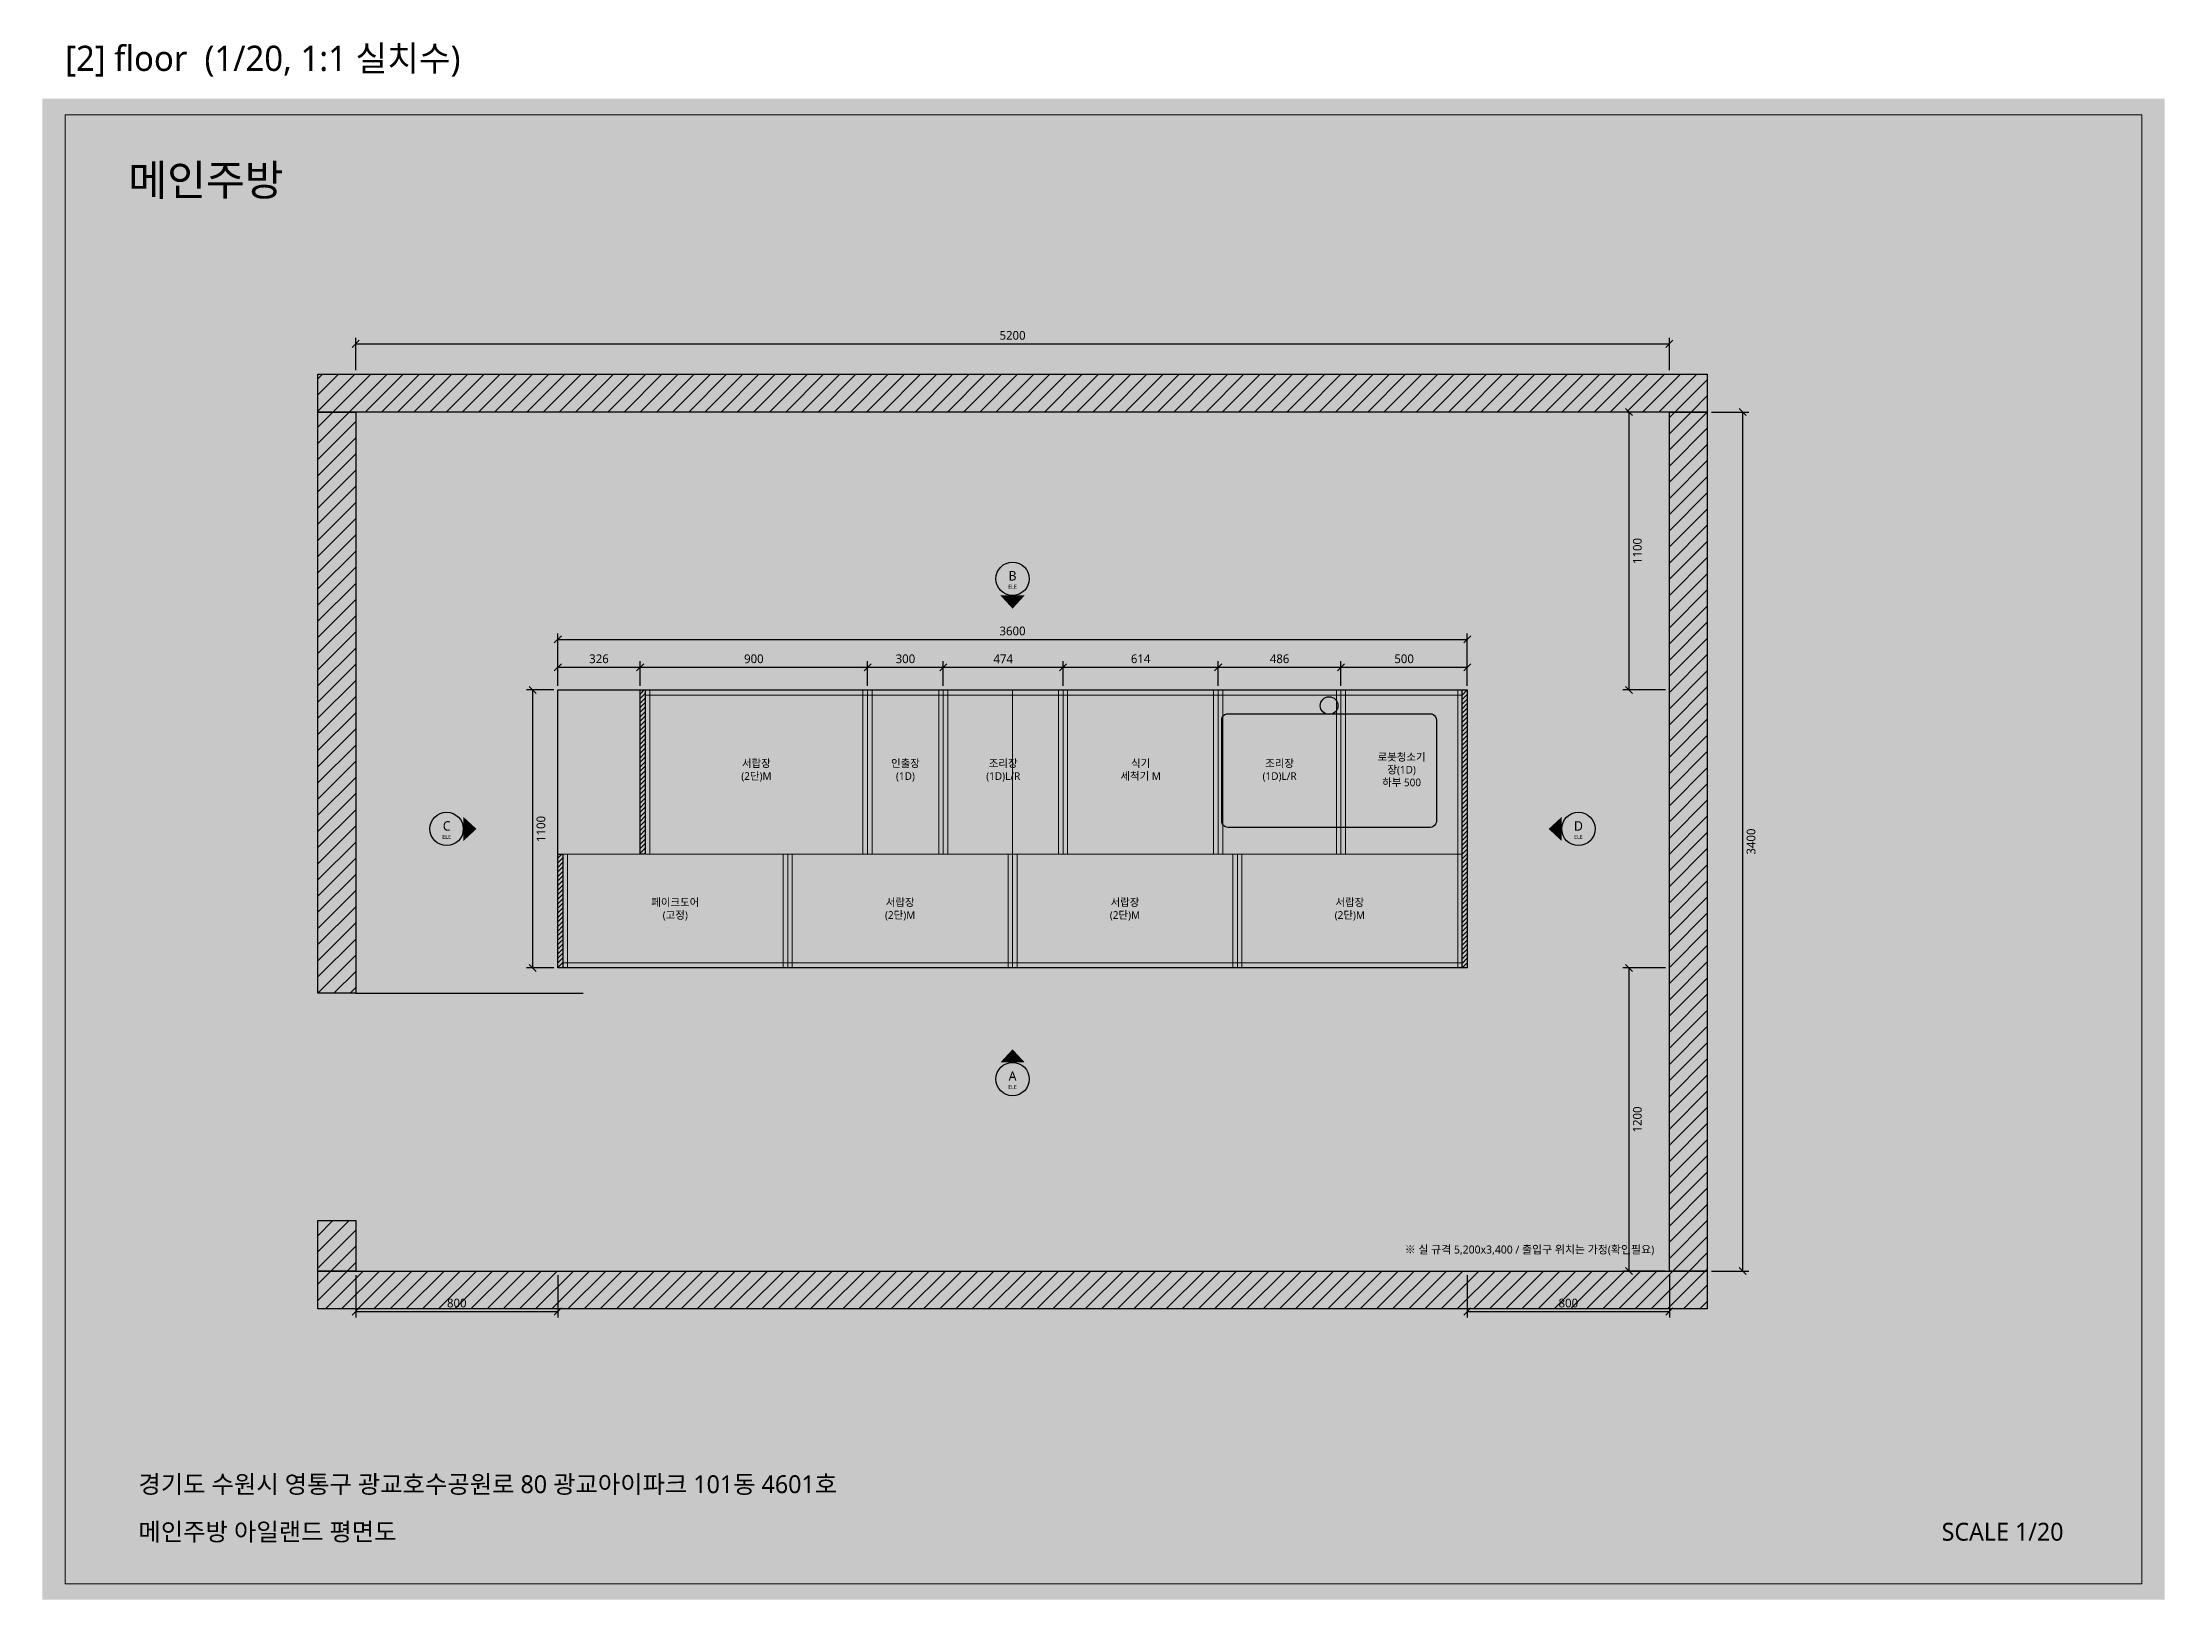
# Model space of a CAD drawing. Header units: millimetres. Extents: x 0 to 77490, y 0 to 7704.
# Drawn here: x 11550 to 19950, y 0 to 6163 of the extents above; entities that cross this region are included whole.
import ezdxf
from ezdxf.enums import TextEntityAlignment as Align

# ---------------------------------------------------------------- set-up
doc = ezdxf.new("R2010")
doc.units = ezdxf.units.MM
doc.header["$LTSCALE"] = 25
doc.layers.add('BG', color=7, linetype='Continuous', lineweight=0)
doc.layers.add('NOTE_RED', color=1, linetype='Continuous', lineweight=25)
for name, color, linetype, lineweight, true_color in [('DIM', 7, 'Continuous', 13, 0x969696), ('FRAME', 7, 'Continuous', 100, 0xffffff), ('OUTLINE', 7, 'Continuous', 25, 0xffffff), ('TEXT', 7, 'Continuous', 13, 0xffffff), ('THIN', 7, 'Continuous', 5, 0xbebebe)]:
    doc.layers.add(name, color=color, linetype=linetype, lineweight=lineweight, true_color=true_color)
doc.layers.add('SHEET_FRAME_INFO', color=8, linetype='Continuous')
doc.styles.add('MALGUN', font='malgun.ttf')
doc.dimstyles.new('KAB', dxfattribs={"dimscale": 25, "dimtxt": 1.73, "dimasz": 0, "dimexe": 1.2, "dimexo": 0.8, "dimgap": 0.8, "dimtad": 1, "dimdec": 0, "dimtxsty": 'MALGUN', "dimtsz": 0.7, "dimcen": 2.5, "dimclrd": 256, "dimclre": 256, "dimclrt": 256, "dimazin": 3, "dimtfac": 1, "dimtmove": 0, "dimatfit": 3})

# ---------------------------------------------------------------- blocks, each defined once
blk = doc.blocks.new('FRAME_SHEET2')
at = {"layer": 'FRAME', "lineweight": 13, "true_color": 0xffffff}
blk.add_lwpolyline([(90, 5876), (8310, 5876), (8310, 62), (90, 62)], close=True, dxfattribs=at)
at = {"layer": 'TEXT', "true_color": 0xffffff, "style": 'MALGUN'}
for s, height, p in [('메인주방', 122.4, (340, 5520)), ('경기도 수원시 영통구 광교호수공원로 80 광교아이파크 101동 4601호', 70.56, (380, 400)), ('메인주방 아일랜드 평면도', 70.56, (380, 212))]:
    blk.add_text(s, height=height, dxfattribs=at).set_placement(p, align=Align.BOTTOM_LEFT)
blk.add_text('SCALE 1/20', height=70.56, dxfattribs=at).set_placement((8000, 212), align=Align.BOTTOM_RIGHT)
blk = doc.blocks.new('VIEW_PLAN_S2')
at = {"layer": 'OUTLINE', "true_color": 0xffffff}
h = blk.add_hatch(color=7, dxfattribs=at)
h.dxf.hatch_style = 1
h.paths.add_polyline_path([(3792, 3974), (3888, 3974), (3840, 3922)])
h = blk.add_hatch(color=7, dxfattribs=at)
h.dxf.hatch_style = 1
h.paths.add_polyline_path([(1666, 3098), (1666, 3002), (1718, 3050)])
h = blk.add_hatch(color=7, dxfattribs=at)
h.dxf.hatch_style = 1
h.paths.add_polyline_path([(6014, 3098), (6014, 3002), (5962, 3050)])
h = blk.add_hatch(color=7, dxfattribs=at)
h.dxf.hatch_style = 1
h.paths.add_polyline_path([(3792, 2126), (3888, 2126), (3840, 2178)])
at = {"layer": 'THIN', "lineweight": 5, "true_color": 0x787878}
h = blk.add_hatch(dxfattribs=at)
h.set_pattern_fill('ANSI31', scale=14.2535)
h.paths.add_polyline_path([(1090, 4850), (6590, 4850), (6590, 4700), (1090, 4700)])
h = blk.add_hatch(dxfattribs=at)
h.set_pattern_fill('ANSI31', scale=14.2535)
h.paths.add_polyline_path([(1090, 4700), (1240, 4700), (1240, 2400), (1090, 2400)])
h = blk.add_hatch(dxfattribs=at)
h.set_pattern_fill('ANSI31', scale=14.2535)
h.paths.add_polyline_path([(6440, 4700), (6590, 4700), (6590, 1300), (6440, 1300)])
h = blk.add_hatch(dxfattribs=at)
h.set_pattern_fill('ANSI31', scale=4.0088)
h.paths.add_polyline_path([(2366, 3600), (2386, 3600), (2386, 2950), (2366, 2950)])
h = blk.add_hatch(dxfattribs=at)
h.set_pattern_fill('ANSI31', scale=4.0088)
h.paths.add_polyline_path([(5620, 3600), (5640, 3600), (5640, 2500), (5620, 2500)])
h = blk.add_hatch(dxfattribs=at)
h.set_pattern_fill('ANSI31', scale=4.0088)
h.paths.add_polyline_path([(2040, 2950), (2060, 2950), (2060, 2500), (2040, 2500)])
h = blk.add_hatch(dxfattribs=at)
h.set_pattern_fill('ANSI31', scale=14.2535)
h.paths.add_polyline_path([(1090, 1500), (1240, 1500), (1240, 1300), (1090, 1300)])
h = blk.add_hatch(dxfattribs=at)
h.set_pattern_fill('ANSI31', scale=14.2535)
h.paths.add_polyline_path([(1090, 1300), (6590, 1300), (6590, 1150), (1090, 1150)])
at = {"layer": 'OUTLINE', "lineweight": 25, "true_color": 0xffffff}
blk.add_line((1240, 2400), (2140, 2400), dxfattribs=at)
for points in [[(1090, 4850), (6590, 4850), (6590, 4700), (1090, 4700)], [(1090, 4700), (1240, 4700), (1240, 2400), (1090, 2400)], [(6440, 4700), (6590, 4700), (6590, 1300), (6440, 1300)], [(2040, 3600), (5640, 3600), (5640, 2500), (2040, 2500)], [(2366, 3600), (2386, 3600), (2386, 2950), (2366, 2950)], [(5620, 3600), (5640, 3600), (5640, 2500), (5620, 2500)], [(5493, 3506), (5499.5, 3505.1), (5505.5, 3502.7), (5510.7, 3498.7), (5514.7, 3493.5), (5517.1, 3487.5), (5518, 3481), (5518, 3081), (5517.1, 3074.5), (5514.7, 3068.5), (5510.7, 3063.3), (5505.5, 3059.3), (5499.5, 3056.9), (5493, 3056), (4693, 3056), (4686.5, 3056.9), (4680.5, 3059.3), (4675.3, 3063.3), (4671.3, 3068.5), (4668.9, 3074.5), (4668, 3081), (4668, 3481), (4668.9, 3487.5), (4671.3, 3493.5), (4675.3, 3498.7), (4680.5, 3502.7), (4686.5, 3505.1), (4693, 3506)], [(2040, 2950), (2060, 2950), (2060, 2500), (2040, 2500)], [(1090, 1500), (1240, 1500), (1240, 1300), (1090, 1300)], [(1090, 1300), (6590, 1300), (6590, 1150), (1090, 1150)]]:
    blk.add_lwpolyline(points, close=True, dxfattribs=at)
for centre, radius in [((3840, 4040), 66), ((5093, 3538), 35), ((1600, 3050), 66), ((6080, 3050), 66), ((3840, 2060), 66)]:
    blk.add_circle(centre, radius, dxfattribs=at)
at = {"layer": 'THIN', "lineweight": 5, "true_color": 0xbebebe}
for p, q in [((2386, 3580), (3266, 3580)), ((3266, 3580), (3566, 3580)), ((3566, 3580), (4040, 3580)), ((3840, 3600), (3840, 2500)), ((4040, 3580), (4654, 3580)), ((4654, 3580), (5140, 3580)), ((5140, 3580), (5620, 3580)), ((2060, 2520), (2950, 2520)), ((2950, 2520), (3840, 2520)), ((3840, 2520), (4730, 2520)), ((4730, 2520), (5620, 2520))]:
    blk.add_line(p, q, dxfattribs=at)
for points in [[(2386, 3600), (3266, 3600), (3266, 2950), (2386, 2950)], [(2386, 3600), (2404, 3600), (2404, 2950), (2386, 2950)], [(3248, 3600), (3266, 3600), (3266, 2950), (3248, 2950)], [(3266, 3600), (3566, 3600), (3566, 2950), (3266, 2950)], [(3266, 3600), (3284, 3600), (3284, 2950), (3266, 2950)], [(3548, 3600), (3566, 3600), (3566, 2950), (3548, 2950)], [(3566, 3600), (4040, 3600), (4040, 2950), (3566, 2950)], [(3566, 3600), (3584, 3600), (3584, 2950), (3566, 2950)], [(4022, 3600), (4040, 3600), (4040, 2950), (4022, 2950)], [(4040, 3600), (4654, 3600), (4654, 2950), (4040, 2950)], [(4040, 3600), (4058, 3600), (4058, 2950), (4040, 2950)], [(4636, 3600), (4654, 3600), (4654, 2950), (4636, 2950)], [(4654, 3600), (5140, 3600), (5140, 2950), (4654, 2950)], [(4654, 3600), (4672, 3600), (4672, 2950), (4654, 2950)], [(5122, 3600), (5140, 3600), (5140, 2950), (5122, 2950)], [(5140, 3600), (5620, 3600), (5620, 2950), (5140, 2950)], [(5140, 3600), (5158, 3600), (5158, 2950), (5140, 2950)], [(5602, 3600), (5620, 3600), (5620, 2950), (5602, 2950)], [(2060, 2950), (2950, 2950), (2950, 2500), (2060, 2500)], [(2060, 2950), (2078, 2950), (2078, 2500), (2060, 2500)], [(2932, 2950), (2950, 2950), (2950, 2500), (2932, 2500)], [(2950, 2950), (3840, 2950), (3840, 2500), (2950, 2500)], [(2950, 2950), (2968, 2950), (2968, 2500), (2950, 2500)], [(3822, 2950), (3840, 2950), (3840, 2500), (3822, 2500)], [(3840, 2950), (4730, 2950), (4730, 2500), (3840, 2500)], [(3840, 2950), (3858, 2950), (3858, 2500), (3840, 2500)], [(4712, 2950), (4730, 2950), (4730, 2500), (4712, 2500)], [(4730, 2950), (5620, 2950), (5620, 2500), (4730, 2500)], [(4730, 2950), (4748, 2950), (4748, 2500), (4730, 2500)], [(5602, 2950), (5620, 2950), (5620, 2500), (5602, 2500)]]:
    blk.add_lwpolyline(points, close=True, dxfattribs=at)
at = {"layer": 'NOTE_RED', "color": 1, "style": 'MALGUN'}
blk.add_text('※ 실 규격 5,200x3,400 / 출입구 위치는 가정(확인필요)', height=31.68, dxfattribs=at).set_placement((6380, 1360), align=Align.BOTTOM_RIGHT)
at = {"layer": 'TEXT', "true_color": 0xffffff, "style": 'MALGUN'}
for s, height, p in [('B', 37.4, (3840, 4022)), ('ELE', 15.84, (3840, 3996)), ('ELE', 15.84, (1600, 3006)), ('C', 37.4, (1600, 3032)), ('ELE', 15.84, (6080, 3006)), ('D', 37.4, (6080, 3032)), ('A', 37.4, (3840, 2042)), ('ELE', 15.84, (3840, 2016))]:
    blk.add_text(s, height=height, dxfattribs=at).set_placement(p, align=Align.BOTTOM_CENTER)
at = {"layer": 'TEXT', "true_color": 0xc8c8c8, "style": 'MALGUN'}
for s, p in [('(2단)M', (2826, 3235.1)), ('서랍장', (2826, 3285.5)), ('인출장', (3416, 3285.5)), ('조리장', (3803, 3285.5)), ('세척기 M', (4347, 3235.1)), ('식기', (4347, 3285.5)), ('조리장', (4897, 3285.5)), ('로봇청소기', (5380, 3310.7)), ('장(1D)', (5380, 3260.3)), ('(1D)', (3416, 3235.1)), ('(1D)L/R', (3803, 3235.1)), ('(1D)L/R', (4897, 3235.1)), ('하부 500', (5380, 3209.9)), ('페이크도어', (2505, 2735.5)), ('서랍장', (3395, 2735.5)), ('서랍장', (4285, 2735.5)), ('서랍장', (5175, 2735.5)), ('(고정)', (2505, 2685.1)), ('(2단)M', (3395, 2685.1)), ('(2단)M', (4285, 2685.1)), ('(2단)M', (5175, 2685.1))]:
    blk.add_text(s, height=30.24, dxfattribs=at).set_placement(p, align=Align.BOTTOM_CENTER)
at = {"layer": 'DIM', "lineweight": 13, "true_color": 0xc8c8c8}
for base, p1, p2 in [((1240, 4970), (1240, 4850), (6440, 4850)), ((2040, 3800), (2040, 3600), (5640, 3600)), ((2040, 3690), (2040, 3600), (2366, 3600)), ((2366, 3690), (2366, 3600), (3266, 3600)), ((3266, 3690), (3266, 3600), (3566, 3600)), ((3566, 3690), (3566, 3600), (4040, 3600)), ((4040, 3690), (4040, 3600), (4654, 3600)), ((4654, 3690), (4654, 3600), (5140, 3600)), ((5140, 3690), (5140, 3600), (5640, 3600)), ((1240, 1140), (1240, 1300), (2040, 1300)), ((5640, 1140), (5640, 1300), (6440, 1300))]:
    blk.add_linear_dim(base=base, p1=p1, p2=p2, dimstyle='KAB', override={"dimscale": 20, "dimtxt": 1.728, "dimtsz": 0.7}, dxfattribs=at).render()
for base, p1, p2 in [((6280, 4700), (6440, 4700), (6440, 3600)), ((6730, 4700), (6590, 4700), (6590, 1300)), ((1940, 3600), (2040, 3600), (2040, 2500)), ((6280, 2500), (6440, 2500), (6440, 1300))]:
    blk.add_linear_dim(base=base, p1=p1, p2=p2, angle=90, dimstyle='KAB', override={"dimscale": 20, "dimtxt": 1.728, "dimtsz": 0.7}, dxfattribs=at).render()

msp = doc.modelspace()

# ---------------------------------------------------------------- hatches: boundary and pattern name
at = {"layer": 'BG', "true_color": 0x21252b}
h = msp.add_hatch(color=7, dxfattribs=at)
h.dxf.hatch_style = 1
h.paths.add_polyline_path([(11550, 0), (19950, 0), (19950, 5940), (11550, 5940)])

# ---------------------------------------------------------------- block references
for name in ['FRAME_SHEET2', 'VIEW_PLAN_S2']:
    msp.add_blockref(name, (11550, 0))

# ---------------------------------------------------------------- texts
at = {"layer": 'SHEET_FRAME_INFO', "style": 'MALGUN'}
msp.add_text('[2] floor  (1/20, 1:1 실치수)', height=100, dxfattribs=at).set_placement((11640, 6020), align=Align.BOTTOM_LEFT)

doc.saveas('drawing.dxf')
